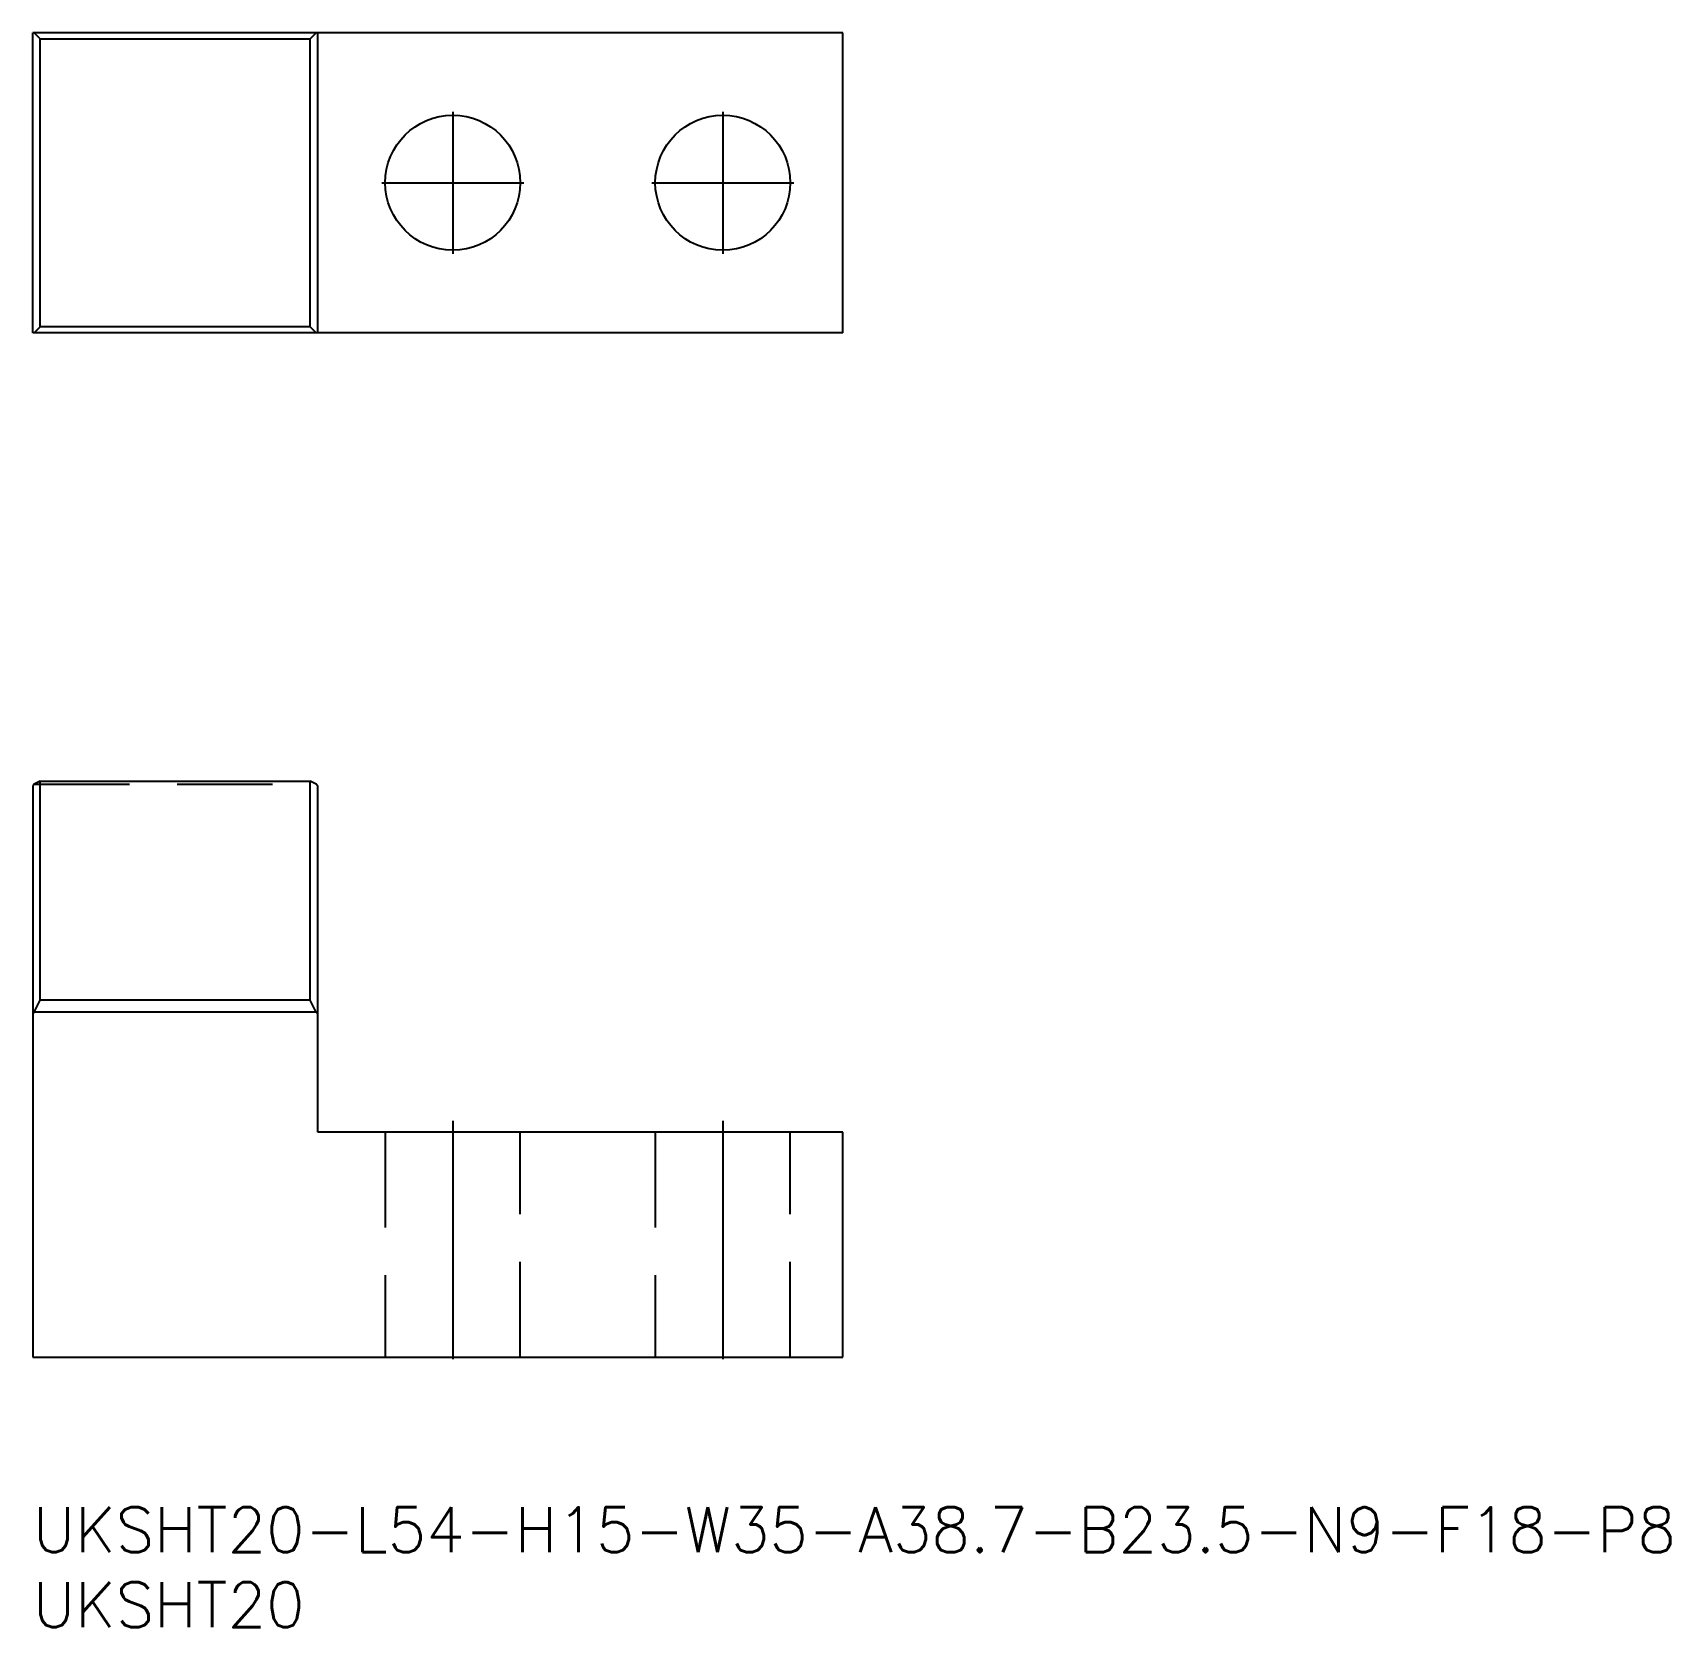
# Model space of a CAD drawing. Extents: x 0 to 109, y -8 to 98.
import ezdxf

# ---------------------------------------------------------------- set-up
doc = ezdxf.new("R2010")
doc.units = 0
doc.header["$LTSCALE"] = 0.5
doc.linetypes.add('CENTER', pattern=[50.8, 31.75, -6.35, 6.35, -6.35])
doc.linetypes.add('DASHED', pattern=[19.05, 12.7, -6.35])
for name, color, linetype in [('MSM_CENTER', 1, 'CENTER'), ('MSM_CONTINUOUS', 7, 'CONTINUOUS'), ('MSM_DASHED', 4, 'DASHED'), ('MSM_PART_NUMBER', 7, 'CONTINUOUS')]:
    doc.layers.add(name, color=color, linetype=linetype)
doc.styles.get("Standard").update_dxf_attribs({"font": 'txt.shx', "height": 3, "bigfont": 'bigfont.shx'})

# ---------------------------------------------------------------- blocks, each defined once
blk = doc.blocks.new('*U16')
at = {"layer": 'MSM_PART_NUMBER'}
blk.add_text('UKSHT20-L54-H15-W35-A38.7-B23.5-N9-F18-P8', height=3, dxfattribs=at).set_placement((0, -3))
blk = doc.blocks.new('*U17')
at = {"layer": 'MSM_PART_NUMBER'}
blk.add_text('UKSHT20', height=3, dxfattribs=at).set_placement((0, -8))

msp = doc.modelspace()

# ---------------------------------------------------------------- linework, layer by layer
at = {"layer": 'MSM_CENTER'}
for p, q in [((28, 93.01), (28, 83.56)), ((46, 93.01), (46, 83.56)), ((23.27, 88.29), (32.73, 88.29)), ((41.27, 88.29), (50.73, 88.29)), ((28, 25.75), (28, 9.25)), ((46, 25.75), (46, 9.25))]:
    msp.add_line(p, q, dxfattribs=at)
at = {"layer": 'MSM_CONTINUOUS'}
for p, q in [((54, 98.29), (0, 98.29)), ((0, 78.29), (0, 98.29)), ((0.5, 97.89), (0.1, 98.29)), ((18.9, 98.29), (18.5, 97.89)), ((19, 78.29), (19, 98.29)), ((54, 78.29), (54, 98.29)), ((0.5, 97.89), (18.5, 97.89)), ((0.5, 78.68), (0.5, 97.89)), ((18.5, 78.68), (18.5, 97.89)), ((0.1, 78.29), (0.5, 78.68)), ((18.5, 78.68), (0.5, 78.68)), ((18.9, 78.29), (18.5, 78.68)), ((54, 78.29), (0, 78.29)), ((0.1, 48.2), (0, 48.07)), ((0, 48.07), (0, 10)), ((0.5, 48.4), (0.1, 48.2)), ((0.5, 48.4), (18.5, 48.4)), ((0.5, 33.8), (0.5, 48.4)), ((18.9, 48.2), (18.5, 48.4)), ((18.5, 33.8), (18.5, 48.4)), ((19, 48.07), (18.9, 48.2)), ((19, 25), (19, 48.07)), ((0.1, 33), (0, 32.87)), ((0.1, 33), (0.5, 33.8)), ((18.9, 33), (0.1, 33)), ((18.5, 33.8), (0.5, 33.8)), ((18.9, 33), (18.5, 33.8)), ((19, 32.87), (18.9, 33)), ((54, 25), (19, 25)), ((54, 10), (54, 25)), ((0, 10), (54, 10))]:
    msp.add_line(p, q, dxfattribs=at)
for centre in [(28, 88.29), (46, 88.29)]:
    msp.add_circle(centre, 4.5, dxfattribs=at)
at = {"layer": 'MSM_DASHED'}
for p, q in [((0.1, 48.2), (18.9, 48.2)), ((23.5, 25), (23.5, 10)), ((32.5, 10), (32.5, 25)), ((41.5, 25), (41.5, 10)), ((50.5, 10), (50.5, 25))]:
    msp.add_line(p, q, dxfattribs=at)

# ---------------------------------------------------------------- block references
at = {"layer": 'MSM_CONTINUOUS'}
for name in ['*U16', '*U17']:
    msp.add_blockref(name, (0, 0), dxfattribs=at)

doc.saveas('drawing.dxf')
